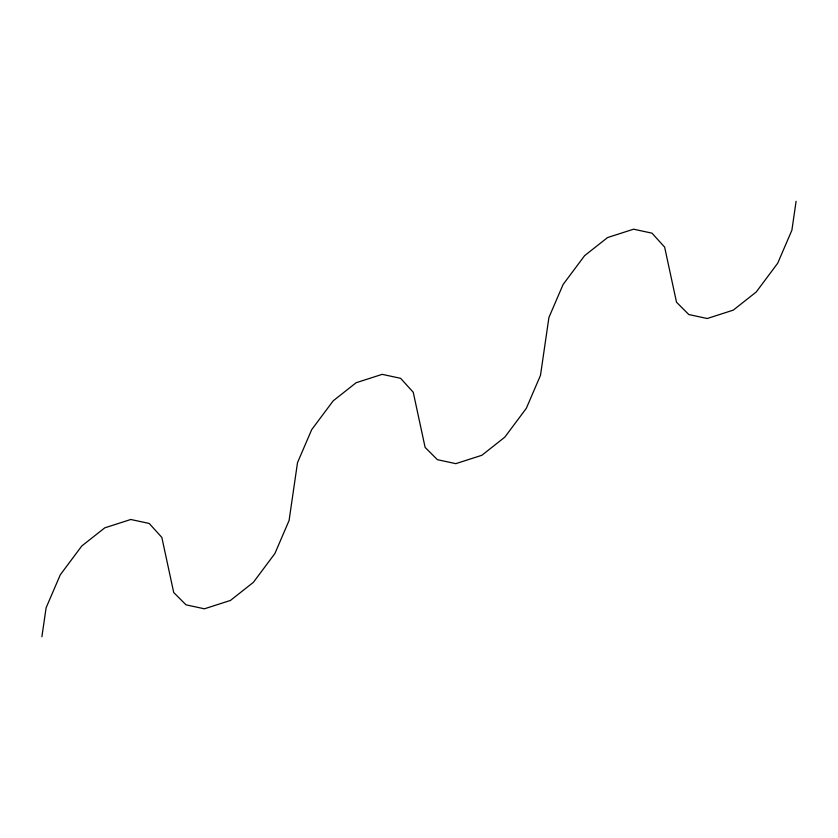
<?xml version="1.0" encoding="UTF-8"?>
<svg xmlns="http://www.w3.org/2000/svg" width="838" height="838" viewBox="0 0 838 838"><rect width="100%" height="100%" fill="white"/><g stroke="black" fill="none" stroke-linecap="round" stroke-linejoin="round"><path stroke-width="1.26" d="M41.9 636.723L46.111 607.78L60.305 574.774L81.799 545.967L104.75 527.856L130.78 519.487L149.195 523.457L161.839 537.409L173.717 592.529L186.005 604.837L204.42 608.807L230.45 600.437L253.401 582.326L274.895 553.52L289.089 520.503L297.511 462.639L311.705 429.632L333.199 400.826L356.15 382.715L382.18 374.345L400.595 378.315L413.239 392.268L425.117 447.387L437.405 459.685L455.82 463.655L481.85 455.285L504.801 437.174L526.295 408.368L540.489 375.361L548.911 317.497L563.105 284.48L584.599 255.674L607.55 237.563L633.58 229.193L651.995 233.163L664.639 247.126L676.517 302.235L688.805 314.543L707.22 318.513L733.25 310.144L756.201 292.033L777.695 263.226L791.889 230.22L796.1 201.277"/></g></svg>
